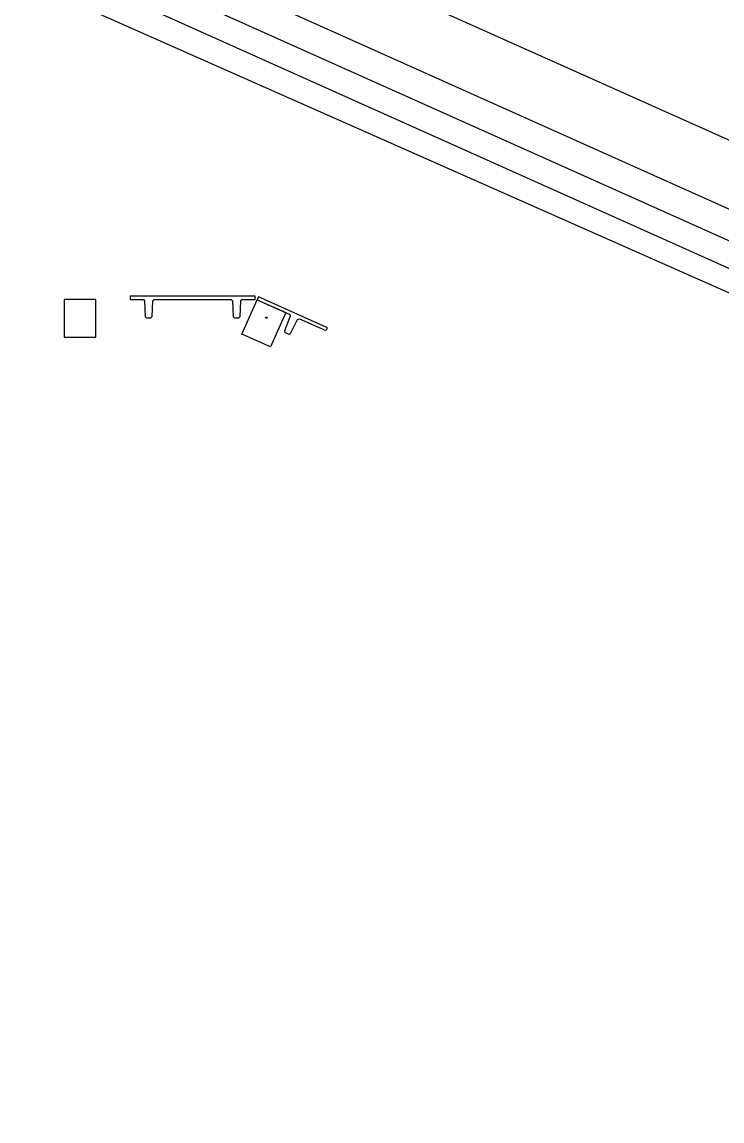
# Model space of a CAD drawing. Header units: metres. Extents: x 2 to 323, y -2 to 254.
# Drawn here: x 220.37 to 231.52, y 114.68 to 132.18 of the extents above; entities that cross this region are included whole.
import ezdxf

# ---------------------------------------------------------------- set-up
doc = ezdxf.new("R2010")
doc.units = ezdxf.units.M
for name, color, linetype in [('0-EST CORTE', 7, 'Continuous'), ('0-MUROS EXISTENTES', 7, 'Continuous'), ('0-VISTA-005', 7, 'Continuous'), ('0-VISTA-015', 7, 'Continuous'), ('00', 7, 'Continuous')]:
    doc.layers.add(name, color=color, linetype=linetype)

msp = doc.modelspace()

# ---------------------------------------------------------------- linework, layer by layer
at = {"layer": '0-EST CORTE'}
for points in [[(221.046, 127.761), (221.046, 127.161), (221.546, 127.161), (221.546, 127.761), (221.046, 127.761)], [(221.046, 127.761), (221.046, 127.161), (221.546, 127.161), (221.546, 127.761), (221.046, 127.761)], [(223.874, 127.207), (224.119, 127.755), (224.575, 127.55), (224.33, 127.003), (223.874, 127.207)], [(223.874, 127.207), (224.119, 127.755), (224.575, 127.55), (224.33, 127.003), (223.874, 127.207)], [(224.276, 127.47), (224.275, 127.466), (224.273, 127.463), (224.269, 127.461), (224.266, 127.46), (224.262, 127.461), (224.258, 127.463), (224.256, 127.466), (224.256, 127.47), (224.256, 127.474), (224.258, 127.477), (224.262, 127.479), (224.266, 127.48), (224.269, 127.479), (224.273, 127.477), (224.275, 127.474), (224.276, 127.47)], [(224.276, 127.47), (224.275, 127.466), (224.273, 127.463), (224.269, 127.461), (224.266, 127.46), (224.262, 127.461), (224.258, 127.463), (224.256, 127.466), (224.256, 127.47), (224.256, 127.474), (224.258, 127.477), (224.262, 127.479), (224.266, 127.48), (224.269, 127.479), (224.273, 127.477), (224.275, 127.474), (224.276, 127.47)]]:
    msp.add_lwpolyline(points, close=True, dxfattribs=at)
at = {"layer": '0-MUROS EXISTENTES'}
for points in [[(224.088, 127.812), (222.093, 127.812), (222.093, 127.761), (222.306, 127.761), (222.326, 127.736), (222.336, 127.487), (222.356, 127.467), (222.426, 127.467), (222.446, 127.487), (222.456, 127.736), (222.476, 127.761), (223.706, 127.761), (223.726, 127.736), (223.736, 127.487), (223.756, 127.467), (223.826, 127.467), (223.846, 127.487), (223.856, 127.736), (223.876, 127.761), (224.088, 127.761), (224.088, 127.812)], [(224.088, 127.812), (222.093, 127.812), (222.093, 127.761), (222.306, 127.761), (222.326, 127.736), (222.336, 127.487), (222.356, 127.467), (222.426, 127.467), (222.446, 127.487), (222.456, 127.736), (222.476, 127.761), (223.706, 127.761), (223.726, 127.736), (223.736, 127.487), (223.756, 127.467), (223.826, 127.467), (223.846, 127.487), (223.856, 127.736), (223.876, 127.761), (224.088, 127.761), (224.088, 127.812)], [(224.12, 127.754), (224.636, 127.523), (224.644, 127.492), (224.551, 127.261), (224.561, 127.234), (224.625, 127.206), (224.651, 127.216), (224.762, 127.439), (224.791, 127.453), (225.201, 127.27), (225.221, 127.277), (225.236, 127.31), (224.141, 127.801), (224.12, 127.754)], [(224.12, 127.754), (224.636, 127.523), (224.644, 127.492), (224.551, 127.261), (224.561, 127.234), (224.625, 127.206), (224.651, 127.216), (224.762, 127.439), (224.791, 127.453), (225.201, 127.27), (225.221, 127.277), (225.236, 127.31), (224.141, 127.801), (224.12, 127.754)]]:
    msp.add_lwpolyline(points, close=True, dxfattribs=at)
at = {"layer": '0-VISTA-005'}
for p, q in [((314.76, 91.435), (128.698, 174.827)), ((314.596, 91.07), (128.468, 174.492))]:
    msp.add_line(p, q, dxfattribs=at)
at = {"layer": '0-VISTA-015'}
for p, q in [((314.949, 91.856), (128.964, 175.214)), ((314.949, 91.856), (128.964, 175.214)), ((309.643, 93.303), (137.75, 169.459)), ((309.643, 93.303), (137.75, 169.459))]:
    msp.add_line(p, q, dxfattribs=at)
at = {"layer": '00'}
msp.add_line((314.847, 92.998), (114.134, 182.956), dxfattribs=at)
msp.add_line((314.847, 92.998), (114.134, 182.956), dxfattribs=at)

doc.saveas('drawing.dxf')
